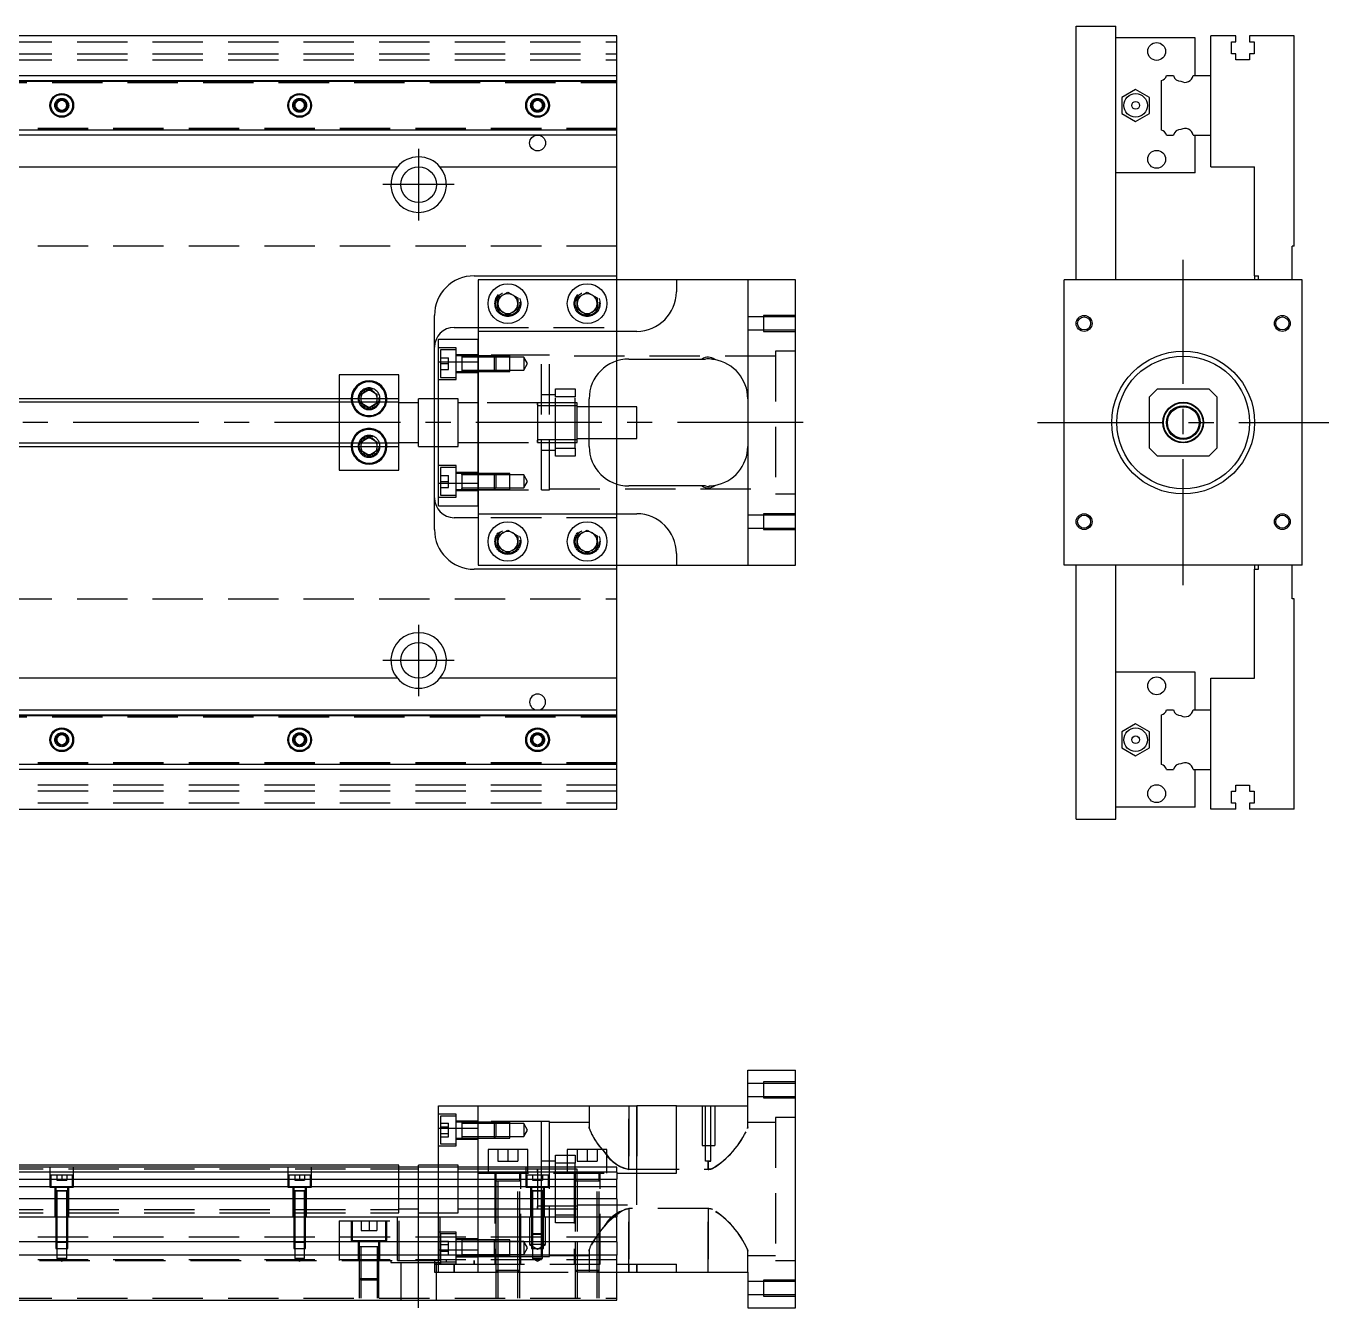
# Model space of a CAD drawing. Extents: x -10 to 640, y -250 to 102.
# Drawn here: x 311 to 639.6, y -223.3 to 100 of the extents above; entities that cross this region are included whole.
import ezdxf

# ---------------------------------------------------------------- set-up
doc = ezdxf.new("R2010")
doc.units = 0
doc.linetypes.add('CENTER', pattern=[50.8, 31.75, -6.35, 6.35, -6.35])
doc.linetypes.add('DASHED', pattern=[19.05, 12.7, -6.35])
doc.layers.get('0').update_dxf_attribs({"linetype": 'CONTINUOUS'})
doc.layers.add('CENTER', color=1, linetype='CENTER')

msp = doc.modelspace()

# ---------------------------------------------------------------- linework, layer by layer
at = {"color": 7, "linetype": 'CONTINUOUS'}
for p, q in [((575.82, 100), (585.82, 100)), ((575.82, 36), (575.82, 100)), ((585.82, 36), (585.82, 100)), ((460, 97.5), (305, 97.5)), ((460, 87.5), (460, 97.5)), ((605.82, 97), (585.82, 97)), ((605.82, 87.5), (605.82, 97)), ((609.82, 87.5), (609.82, 97.5)), ((616.12, 97.5), (609.82, 97.5)), ((614.97, 96), (616.12, 96)), ((614.97, 93), (614.97, 96)), ((616.12, 96), (616.12, 97.5)), ((619.52, 97.5), (619.52, 96)), ((630.82, 97.5), (619.52, 97.5)), ((619.52, 96), (620.67, 96)), ((620.67, 96), (620.67, 93)), ((630.82, 44.5), (630.82, 97.5)), ((616.12, 93), (614.97, 93)), ((616.12, 91.5), (616.12, 93)), ((619.52, 93), (619.52, 91.5)), ((620.67, 93), (619.52, 93)), ((619.52, 91.5), (616.12, 91.5)), ((305, 87.5), (460, 87.5)), ((305, 86.25), (460, 86.25)), ((460, 86.25), (460, 87.5)), ((460, 73.75), (460, 86.25)), ((597.32, 73.75), (597.32, 86.25)), ((598.57, 87.5), (600.34, 87.5)), ((605.3, 87.5), (609.82, 87.5)), ((609.82, 72.5), (609.82, 87.5)), ((609.82, 72.5), (609.82, 87.5)), ((590.82, 84.04), (587.32, 82.02)), ((594.32, 82.02), (590.82, 84.04)), ((318.75, 80.72), (320, 81.44)), ((318.75, 79.28), (318.75, 80.72)), ((320, 78.56), (318.75, 79.28)), ((320, 81.44), (321.25, 80.72)), ((321.25, 79.28), (320, 78.56)), ((321.25, 80.72), (321.25, 79.28)), ((378.75, 80.72), (380, 81.44)), ((378.75, 79.28), (378.75, 80.72)), ((380, 78.56), (378.75, 79.28)), ((380, 81.44), (381.25, 80.72)), ((381.25, 79.28), (380, 78.56)), ((381.25, 80.72), (381.25, 79.28)), ((438.75, 80.72), (440, 81.44)), ((438.75, 79.28), (438.75, 80.72)), ((440, 78.56), (438.75, 79.28)), ((440, 81.44), (441.25, 80.72)), ((441.25, 79.28), (440, 78.56)), ((441.25, 80.72), (441.25, 79.28)), ((587.32, 82.02), (587.32, 77.98)), ((594.32, 77.98), (594.32, 82.02)), ((587.32, 77.98), (590.82, 75.96)), ((590.82, 75.96), (594.32, 77.98)), ((460, 73.75), (305, 73.75)), ((460, 72.5), (305, 72.5)), ((460, 72.5), (460, 73.75)), ((460, 64.5), (460, 72.5)), ((598.57, 72.5), (600.34, 72.5)), ((605.3, 72.5), (609.82, 72.5)), ((605.82, 63), (605.82, 72.5)), ((609.82, 64.5), (609.82, 72.5)), ((305, 64.5), (404.64, 64.5)), ((415.36, 64.5), (460, 64.5)), ((460, 37), (460, 64.5)), ((605.82, 63), (585.82, 63)), ((609.82, 64.5), (620.82, 64.5)), ((620.82, 37), (620.82, 64.5)), ((630.32, 36), (630.32, 44.5)), ((630.82, 44.5), (630.32, 44.5)), ((424, 37), (460, 37)), ((460, 36), (460, 37)), ((620.82, 37), (621.82, 37)), ((620.82, 37), (620.82, 36)), ((621.82, 36), (621.82, 37)), ((425, 36), (425, 23)), ((475, 36), (425, 36)), ((430, 31.44), (432.5, 32.89)), ((432.5, 32.89), (435, 31.44)), ((450, 31.44), (452.5, 32.89)), ((452.5, 32.89), (455, 31.44)), ((475, 36), (475, 33)), ((493, 36), (475, 36)), ((493, 36), (493, -36)), ((505, 36), (493, 36)), ((505, -36), (505, 36)), ((572.82, -36), (572.82, 36)), ((632.82, 36), (572.82, 36)), ((632.82, -36), (632.82, 36)), ((430, 28.56), (430, 31.44)), ((435, 31.44), (435, 28.56)), ((450, 28.56), (450, 31.44)), ((455, 31.44), (455, 28.56)), ((414, 6), (414, 27)), ((432.5, 27.11), (430, 28.56)), ((435, 28.56), (432.5, 27.11)), ((452.5, 27.11), (450, 28.56)), ((455, 28.56), (452.5, 27.11)), ((419, 24), (425, 24)), ((425, 23), (425, 15.33)), ((465, 23), (425, 23)), ((415, 21), (425, 21)), ((415, 15.33), (415, 21)), ((415, 15.33), (425, 15.33)), ((415, -15.33), (415, 15.33)), ((425, -15.33), (425, 15.33)), ((425, 15.33), (425, -15.33)), ((460, 4), (460, 15.54)), ((463, 16), (481.5, 16)), ((481.5, 16), (482.36, 16)), ((405, 12), (390, 12)), ((390, 12), (390, 6)), ((405, 6), (405, 12)), ((395.5, 7.15), (397.5, 8.31)), ((395.5, 6), (395.5, 7.15)), ((397.5, 8.31), (399.5, 7.15)), ((399.5, 7.15), (399.5, 6)), ((596.32, 8.5), (594.32, 6.5)), ((596.32, 8.5), (609.32, 8.5)), ((611.32, 6.5), (609.32, 8.5)), ((405, 6), (305, 6)), ((405, -6), (405, 6)), ((410, 5), (405, 5)), ((410, -6), (410, 6)), ((415, 6), (410, 6)), ((453, -6), (453, 6)), ((465, 4), (453, 4)), ((465, -4), (465, 4)), ((594.32, -6.5), (594.32, 6.5)), ((611.32, 6.5), (611.32, -6.5)), ((305, -6), (405, -6)), ((390, -6), (390, -12)), ((395.5, -7.15), (395.5, -6)), ((399.5, -6), (399.5, -7.15)), ((405, -5), (410, -5)), ((405, -12), (405, -6)), ((410, -6), (415, -6)), ((414, -27), (414, -6)), ((453, -4), (465, -4)), ((460, -15.54), (460, -4)), ((594.32, -6.5), (596.32, -8.5)), ((609.32, -8.5), (611.32, -6.5)), ((397.5, -8.31), (395.5, -7.15)), ((399.5, -7.15), (397.5, -8.31)), ((609.32, -8.5), (596.32, -8.5)), ((390, -12), (405, -12)), ((415, -15.33), (425, -15.33)), ((415, -21), (415, -15.33)), ((425, -15.33), (425, -23)), ((481.5, -16), (463, -16)), ((482.36, -16), (481.5, -16)), ((415, -21), (425, -21)), ((425, -24), (419, -24)), ((425, -23), (465, -23)), ((425, -23), (425, -36)), ((430, -28.56), (432.5, -27.11)), ((430, -31.44), (430, -28.56)), ((432.5, -27.11), (435, -28.56)), ((435, -28.56), (435, -31.44)), ((450, -28.56), (452.5, -27.11)), ((450, -31.44), (450, -28.56)), ((452.5, -27.11), (455, -28.56)), ((455, -28.56), (455, -31.44)), ((432.5, -32.89), (430, -31.44)), ((435, -31.44), (432.5, -32.89)), ((452.5, -32.89), (450, -31.44)), ((455, -31.44), (452.5, -32.89)), ((425, -36), (475, -36)), ((460, -37), (460, -36)), ((475, -33), (475, -36)), ((475, -36), (493, -36)), ((493, -36), (505, -36)), ((632.82, -36), (572.82, -36)), ((575.82, -100), (575.82, -36)), ((585.82, -100), (585.82, -36)), ((620.82, -36), (620.82, -37)), ((621.82, -37), (621.82, -36)), ((630.32, -44.5), (630.32, -36)), ((460, -37), (424, -37)), ((460, -64.5), (460, -37)), ((620.82, -64.5), (620.82, -37)), ((620.82, -37), (621.82, -37)), ((630.82, -44.5), (630.32, -44.5)), ((630.82, -97.5), (630.82, -44.5)), ((404.64, -64.5), (305, -64.5)), ((460, -64.5), (415.36, -64.5)), ((460, -72.5), (460, -64.5)), ((605.82, -63), (585.82, -63)), ((605.82, -72.5), (605.82, -63)), ((609.82, -72.5), (609.82, -64.5)), ((609.82, -64.5), (620.82, -64.5)), ((305, -72.5), (460, -72.5)), ((305, -73.75), (460, -73.75)), ((460, -73.75), (460, -72.5)), ((460, -86.25), (460, -73.75)), ((597.32, -86.25), (597.32, -73.75)), ((598.57, -72.5), (600.34, -72.5)), ((605.3, -72.5), (609.82, -72.5)), ((609.82, -87.5), (609.82, -72.5)), ((609.82, -87.5), (609.82, -72.5)), ((318.75, -79.28), (320, -78.56)), ((320, -78.56), (321.25, -79.28)), ((378.75, -79.28), (380, -78.56)), ((380, -78.56), (381.25, -79.28)), ((438.75, -79.28), (440, -78.56)), ((440, -78.56), (441.25, -79.28)), ((590.82, -75.96), (587.32, -77.98)), ((587.32, -77.98), (587.32, -82.02)), ((594.32, -77.98), (590.82, -75.96)), ((594.32, -82.02), (594.32, -77.98)), ((318.75, -80.72), (318.75, -79.28)), ((320, -81.44), (318.75, -80.72)), ((321.25, -80.72), (320, -81.44)), ((321.25, -79.28), (321.25, -80.72)), ((378.75, -80.72), (378.75, -79.28)), ((380, -81.44), (378.75, -80.72)), ((381.25, -80.72), (380, -81.44)), ((381.25, -79.28), (381.25, -80.72)), ((438.75, -80.72), (438.75, -79.28)), ((440, -81.44), (438.75, -80.72)), ((441.25, -80.72), (440, -81.44)), ((441.25, -79.28), (441.25, -80.72)), ((587.32, -82.02), (590.82, -84.04)), ((590.82, -84.04), (594.32, -82.02)), ((460, -86.25), (305, -86.25)), ((460, -87.5), (305, -87.5)), ((460, -87.5), (460, -86.25)), ((460, -97.5), (460, -87.5)), ((598.57, -87.5), (600.34, -87.5)), ((605.3, -87.5), (609.82, -87.5)), ((605.82, -97), (605.82, -87.5)), ((609.82, -97.5), (609.82, -87.5)), ((616.12, -91.5), (619.52, -91.5)), ((616.12, -93), (616.12, -91.5)), ((619.52, -91.5), (619.52, -93)), ((614.97, -93), (616.12, -93)), ((614.97, -96), (614.97, -93)), ((619.52, -93), (620.67, -93)), ((620.67, -93), (620.67, -96)), ((305, -97.5), (460, -97.5)), ((605.82, -97), (585.82, -97)), ((616.12, -97.5), (609.82, -97.5)), ((616.12, -96), (614.97, -96)), ((616.12, -97.5), (616.12, -96)), ((619.52, -96), (619.52, -97.5)), ((620.67, -96), (619.52, -96)), ((630.82, -97.5), (619.52, -97.5)), ((575.82, -100), (585.82, -100)), ((493, -172.31), (493, -163.31)), ((493, -163.31), (505, -163.31)), ((505, -223.31), (505, -163.31)), ((415, -172.31), (425, -172.31)), ((415, -177.98), (415, -172.31)), ((425, -172.31), (465, -172.31)), ((425, -187.81), (425, -172.31)), ((465, -189.31), (465, -172.31)), ((475, -172.31), (465, -172.31)), ((475, -189.31), (475, -172.31)), ((475, -172.31), (493, -172.31)), ((415, -187.81), (415, -177.98)), ((415, -177.98), (425, -177.98)), ((437.5, -183.31), (427.5, -183.31)), ((427.5, -183.31), (427.5, -187.81)), ((437.5, -187.81), (437.5, -183.31)), ((457.5, -183.31), (447.5, -183.31)), ((447.5, -183.31), (447.5, -187.81)), ((457.5, -187.81), (457.5, -183.31)), ((405, -187.31), (298.5, -187.31)), ((460, -187.81), (298.5, -187.81)), ((460, -189.06), (298.5, -189.06)), ((405, -187.81), (405, -187.31)), ((410, -187.81), (410, -187.31)), ((415, -187.31), (410, -187.31)), ((441, -189.06), (440, -189.06)), ((444.5, -189.06), (441, -189.06)), ((447.5, -189.06), (444.5, -189.06)), ((449.5, -189.06), (447.5, -189.06)), ((450, -189.06), (449.5, -189.06)), ((460, -189.06), (460, -187.81)), ((460, -189.06), (460, -190.84)), ((460, -189.31), (475, -189.31)), ((298.5, -190.84), (460, -190.84)), ((460, -192.73), (298.5, -192.73)), ((460, -192.73), (460, -190.84)), ((460, -195.79), (460, -192.73)), ((460, -195.79), (298.5, -195.79)), ((460, -195.79), (460, -200.31)), ((0, -200.31), (460, -200.31)), ((460, -206.61), (460, -200.31)), ((460, -206.61), (0, -206.61)), ((460, -206.61), (460, -210.01)), ((460, -210.01), (0, -210.01)), ((460, -221.31), (460, -210.01)), ((460, -212.31), (475, -212.31)), ((465, -214.31), (465, -212.31)), ((475, -214.31), (475, -212.31)), ((460, -214.31), (465, -214.31)), ((465, -214.31), (475, -214.31)), ((475, -214.31), (493, -214.31)), ((493, -214.31), (493, -223.31)), ((0, -221.31), (460, -221.31)), ((493, -223.31), (505, -223.31))]:
    msp.add_line(p, q, dxfattribs=at)
at = {"color": 3, "linetype": 'DASHED'}
for p, q in [((0, 96), (460, 96)), ((0, 93), (460, 93)), ((0, 91.5), (460, 91.5)), ((298.5, 86.1), (460, 86.1)), ((298.5, 85.8), (460, 85.8)), ((305, 86.11), (460, 86.11)), ((321.48, 80.26), (321.5, 80)), ((378.5, 80), (378.52, 80.22)), ((441.48, 80.26), (441.5, 80)), ((460, 74.2), (298.5, 74.2)), ((460, 73.9), (298.5, 73.9)), ((460, 73.89), (305, 73.89)), ((460, 44.5), (0, 44.5)), ((460, 24), (460, 36)), ((435.48, 30.36), (435.5, 30)), ((455.48, 30.36), (455.5, 30)), ((497, 26.65), (493, 26.65)), ((497, 27), (497, 23)), ((505, 27), (497, 27)), ((505, 26.65), (497, 26.65)), ((425, 24), (460, 24)), ((460, 23), (460, 24)), ((460, 15.54), (460, 23)), ((493, 23.35), (497, 23.35)), ((497, 23.35), (505, 23.35)), ((497, 23), (505, 23)), ((425, 15.33), (425, 21)), ((419.5, 18.85), (415, 18.85)), ((415.5, 18.35), (415.5, 11.35)), ((419.5, 18.35), (415.5, 18.35)), ((419.5, 10.85), (419.5, 18.85)), ((425, 17.1), (419.5, 17.1)), ((420.9, 16.85), (419.5, 16.85)), ((420.9, 16.85), (420.89, 16.85)), ((420.9, 16.85), (420.9, 16.63)), ((425, 16.85), (420.9, 16.85)), ((420.9, 16.85), (420.9, 16.85)), ((420.9, 16.63), (420.9, 13.07)), ((425, 16.5), (420.9, 16.5)), ((441, 17), (425, 17)), ((429.15, 16.85), (425, 16.85)), ((429.15, 16.85), (425, 16.85)), ((429.5, 16.5), (425, 16.5)), ((429.15, 12.85), (429.15, 16.85)), ((433, 16.85), (429.15, 16.85)), ((429.5, 16.5), (429.15, 16.85)), ((429.5, 16.5), (429.5, 13.2)), ((433, 16.5), (429.5, 16.5)), ((433, 12.85), (433, 16.85)), ((436.5, 16.5), (433, 16.5)), ((436.5, 16.5), (436.5, 13.2)), ((437.45, 14.85), (436.5, 16.5)), ((441, -17), (441, 17)), ((443, 17), (441, 17)), ((443, -17), (443, 17)), ((500, 16.75), (443, 16.75)), ((500, 18), (500, -18)), ((505, 18), (500, 18)), ((415.5, 16.35), (417.5, 16.35)), ((415.5, 14.85), (417.5, 14.85)), ((415.5, 13.35), (417.5, 13.35)), ((417.5, 14.85), (417.5, 16.35)), ((417.5, 13.35), (417.5, 14.85)), ((420.9, 13.2), (425, 13.2)), ((425, 13.2), (429.5, 13.2)), ((429.15, 12.85), (429.5, 13.2)), ((429.5, 13.2), (433, 13.2)), ((433, 13.2), (436.5, 13.2)), ((436.5, 13.2), (437.45, 14.85)), ((460, 15.54), (460, 15.54)), ((415, 10.85), (419.5, 10.85)), ((415.5, 11.35), (419.5, 11.35)), ((419.5, 12.85), (420.9, 12.85)), ((419.5, 12.6), (425, 12.6)), ((420.89, 12.85), (420.9, 12.85)), ((420.9, 13.07), (420.9, 12.85)), ((420.9, 12.85), (425, 12.85)), ((420.9, 12.85), (420.9, 12.85)), ((425, 12.85), (429.15, 12.85)), ((425, 12.85), (429.15, 12.85)), ((429.15, 12.85), (433, 12.85)), ((444.5, 7), (441, 7)), ((444.5, 8.5), (449.5, 8.5)), ((444.5, 6.5), (444.5, 8.5)), ((449.5, 8.5), (449.5, 6.5)), ((390, 6), (390, 5.12)), ((390, 5.12), (390, -5.12)), ((395.5, 5.12), (395.5, 6)), ((395.5, 4.85), (395.5, 5.12)), ((397.5, 3.69), (395.5, 4.85)), ((399.5, 4.85), (397.5, 3.69)), ((399.5, 6), (399.5, 5.12)), ((399.5, 5.12), (399.5, 4.85)), ((399.98, 6.29), (400, 6)), ((414, -6), (414, 6)), ((420, 6), (415, 6)), ((420, -6), (420, 6)), ((425, 5), (420, 5)), ((440, 5), (425, 5)), ((440, 4.44), (440, 5)), ((440, 5), (440, 4.44)), ((449.5, 5), (440, 5)), ((449.5, 5), (440, 5)), ((440, 4.44), (440, -4.44)), ((450, 4.25), (440, 4.25)), ((449.5, 6.5), (444.5, 6.5)), ((444.5, -6.5), (444.5, 6.5)), ((449.5, -6.5), (449.5, 6.5)), ((450, 5), (449.5, 5)), ((450, -5), (450, 5)), ((453, 4), (450, 4)), ((460, -4), (460, 4)), ((390, -5.12), (390, -6)), ((395, -6), (395.02, -5.7)), ((395.5, -4.85), (397.5, -3.69)), ((395.5, -5.12), (395.5, -4.85)), ((395.5, -6), (395.5, -5.12)), ((397.5, -3.69), (399.5, -4.85)), ((399.5, -4.85), (399.5, -5.12)), ((399.5, -5.12), (399.5, -6)), ((415, -6), (420, -6)), ((420, -5), (425, -5)), ((425, -5), (440, -5)), ((440, -4.25), (450, -4.25)), ((440, -5), (440, -4.44)), ((440, -4.44), (440, -5)), ((440, -5), (440, -5)), ((440, -5), (449.5, -5)), ((440, -5), (449.5, -5)), ((444.5, -6.5), (449.5, -6.5)), ((444.5, -8.5), (444.5, -6.5)), ((449.5, -5), (450, -5)), ((449.5, -6.5), (449.5, -8.5)), ((450, -4), (453, -4)), ((441, -7), (444.5, -7)), ((449.5, -8.5), (444.5, -8.5)), ((419.5, -10.85), (415, -10.85)), ((415.5, -11.35), (415.5, -18.35)), ((419.5, -11.35), (415.5, -11.35)), ((419.5, -18.85), (419.5, -10.85)), ((425, -12.6), (419.5, -12.6)), ((420.9, -12.85), (419.5, -12.85)), ((420.9, -12.85), (420.89, -12.85)), ((420.9, -12.85), (420.9, -13.07)), ((420.9, -13.07), (420.9, -12.85)), ((425, -12.85), (420.9, -12.85)), ((420.9, -12.85), (420.9, -12.85)), ((420.9, -13.07), (420.9, -16.63)), ((429.15, -12.85), (425, -12.85)), ((429.15, -12.85), (425, -12.85)), ((429.15, -16.85), (429.15, -12.85)), ((433, -12.85), (429.15, -12.85)), ((429.5, -13.2), (429.15, -12.85)), ((433, -16.85), (433, -12.85)), ((415.5, -13.35), (417.5, -13.35)), ((415.5, -14.85), (417.5, -14.85)), ((415.5, -16.35), (417.5, -16.35)), ((417.5, -14.85), (417.5, -13.35)), ((417.5, -16.35), (417.5, -14.85)), ((425, -13.2), (420.9, -13.2)), ((429.5, -13.2), (425, -13.2)), ((425, -21), (425, -15.33)), ((429.5, -13.2), (429.5, -16.5)), ((433, -13.2), (429.5, -13.2)), ((436.5, -13.2), (433, -13.2)), ((436.5, -13.2), (436.5, -16.5)), ((437.45, -14.85), (436.5, -13.2)), ((436.5, -16.5), (437.45, -14.85)), ((460, -23), (460, -15.54)), ((460, -15.54), (460, -15.54)), ((483.17, -16), (483.76, -15.97)), ((415, -18.85), (419.5, -18.85)), ((415.5, -18.35), (419.5, -18.35)), ((419.5, -16.85), (420.9, -16.85)), ((419.5, -17.1), (425, -17.1)), ((420.89, -16.85), (420.9, -16.85)), ((420.9, -16.5), (425, -16.5)), ((420.9, -16.63), (420.9, -16.85)), ((420.9, -16.85), (420.9, -16.63)), ((420.9, -16.85), (425, -16.85)), ((420.9, -16.85), (420.9, -16.85)), ((425, -16.5), (429.5, -16.5)), ((425, -16.85), (429.15, -16.85)), ((425, -16.85), (429.15, -16.85)), ((425, -17), (441, -17)), ((429.15, -16.85), (429.5, -16.5)), ((429.15, -16.85), (433, -16.85)), ((429.5, -16.5), (433, -16.5)), ((433, -16.5), (436.5, -16.5)), ((441, -17), (443, -17)), ((443, -16.75), (500, -16.75)), ((500, -18), (505, -18)), ((460, -24), (425, -24)), ((460, -24), (460, -23)), ((460, -36), (460, -24)), ((497, -23.35), (493, -23.35)), ((497, -23), (497, -27)), ((505, -23), (497, -23)), ((505, -23.35), (497, -23.35)), ((493, -26.65), (497, -26.65)), ((497, -26.65), (505, -26.65)), ((497, -27), (505, -27)), ((435.48, -29.64), (435.5, -30)), ((449.5, -30), (449.52, -29.65)), ((0, -44.5), (460, -44.5)), ((298.5, -73.9), (460, -73.9)), ((298.5, -74.2), (460, -74.2)), ((305, -73.89), (460, -73.89)), ((321.48, -79.74), (321.5, -80)), ((378.5, -80), (378.52, -79.78)), ((441.48, -79.74), (441.5, -80)), ((460, -85.8), (298.5, -85.8)), ((460, -86.1), (298.5, -86.1)), ((460, -86.11), (305, -86.11)), ((460, -91.5), (0, -91.5)), ((460, -93), (0, -93)), ((460, -96), (0, -96)), ((497, -166.66), (493, -166.66)), ((497, -166.31), (497, -170.31)), ((505, -166.31), (497, -166.31)), ((505, -166.66), (497, -166.66)), ((493, -169.96), (497, -169.96)), ((497, -169.96), (505, -169.96)), ((497, -170.31), (505, -170.31)), ((453, -172.31), (453, -177.67)), ((463, -188.35), (463, -172.31)), ((463, -172.31), (463, -188.35)), ((465, -172.31), (465, -189.31)), ((481.5, -172.31), (481.5, -182.31)), ((482.36, -182.31), (482.36, -172.31)), ((483.72, -182.31), (483.72, -172.31)), ((484.67, -172.31), (484.67, -182.31)), ((493, -177.67), (493, -172.31)), ((419.5, -174.46), (415, -174.46)), ((415.5, -174.96), (415.5, -178.46)), ((419.5, -174.96), (415.5, -174.96)), ((415.5, -176.73), (417.5, -176.73)), ((417.5, -177.59), (417.5, -176.73)), ((419.5, -182.46), (419.5, -174.46)), ((425, -176.21), (419.5, -176.21)), ((420.9, -176.46), (419.5, -176.46)), ((420.9, -176.46), (420.9, -180.46)), ((425, -176.46), (420.9, -176.46)), ((425, -176.81), (420.9, -176.81)), ((441, -176.31), (425, -176.31)), ((429.15, -176.46), (425, -176.46)), ((429.15, -176.46), (425, -176.46)), ((429.5, -176.81), (425, -176.81)), ((429.15, -178.46), (429.15, -176.46)), ((433, -176.46), (429.15, -176.46)), ((429.5, -176.81), (429.15, -176.46)), ((429.5, -176.81), (429.5, -178.46)), ((433, -176.81), (429.5, -176.81)), ((433, -180.46), (433, -176.46)), ((436.5, -176.81), (433, -176.81)), ((436.5, -176.81), (436.5, -178.46)), ((437.45, -178.46), (436.5, -176.81)), ((441, -187.81), (441, -176.31)), ((443, -176.31), (441, -176.31)), ((443, -187.81), (443, -176.31)), ((453, -176.56), (443, -176.56)), ((500, -176.56), (493, -176.56)), ((500, -175.31), (500, -211.31)), ((505, -175.31), (500, -175.31)), ((415.5, -177.59), (417.5, -177.59)), ((415.5, -178.46), (415.5, -181.96)), ((415.5, -179.33), (417.5, -179.33)), ((415.5, -180.19), (417.5, -180.19)), ((417.5, -179.33), (417.5, -177.59)), ((417.5, -180.19), (417.5, -179.33)), ((419.5, -180.46), (420.9, -180.46)), ((419.5, -180.71), (425, -180.71)), ((420.89, -180.46), (420.9, -180.46)), ((420.9, -180.11), (425, -180.11)), ((420.9, -180.46), (425, -180.46)), ((420.9, -180.46), (420.9, -180.46)), ((425, -180.11), (429.5, -180.11)), ((425, -180.46), (429.15, -180.46)), ((425, -180.46), (429.15, -180.46)), ((429.15, -180.46), (429.15, -178.46)), ((429.15, -180.46), (429.5, -180.11)), ((429.15, -180.46), (433, -180.46)), ((429.5, -178.46), (429.5, -180.11)), ((429.5, -180.11), (433, -180.11)), ((433, -180.11), (436.5, -180.11)), ((436.5, -178.46), (436.5, -180.11)), ((436.5, -180.11), (437.45, -178.46)), ((453, -177.67), (453.04, -178.02)), ((453.03, -177.97), (453, -177.67)), ((493, -177.67), (492.96, -178.02)), ((492.96, -178.04), (493, -177.67)), ((415, -182.46), (419.5, -182.46)), ((415.5, -181.96), (419.5, -181.96)), ((430, -183.31), (430, -186.31)), ((432.5, -183.31), (432.5, -186.31)), ((435, -183.31), (435, -186.31)), ((450, -183.31), (450, -186.31)), ((452.5, -183.31), (452.5, -186.31)), ((455, -183.31), (455, -186.31)), ((456.31, -183.31), (457.5, -184.67)), ((481.5, -182.31), (484.67, -182.31)), ((482.36, -186.31), (482.36, -182.31)), ((483.72, -186.31), (483.72, -182.31)), ((430, -186.31), (432.5, -186.31)), ((432.5, -186.31), (435, -186.31)), ((444.5, -186.31), (441, -186.31)), ((444.5, -184.81), (447.5, -184.81)), ((444.5, -186.81), (444.5, -184.81)), ((447.5, -186.81), (444.5, -186.81)), ((444.5, -187.81), (444.5, -186.81)), ((447.5, -184.81), (449.5, -184.81)), ((449.5, -186.81), (447.5, -186.81)), ((449.5, -184.81), (449.5, -186.81)), ((449.5, -187.81), (449.5, -186.81)), ((450, -186.31), (452.5, -186.31)), ((452.5, -186.31), (455, -186.31)), ((483.72, -186.31), (482.36, -186.31)), ((483, -186.37), (482.36, -186.31)), ((483, -186.37), (483.72, -186.31)), ((483, -186.37), (483, -188.35)), ((483, -188.35), (483, -186.37)), ((55, -188.19), (405, -188.19)), ((317, -187.81), (317, -192.81)), ((322.75, -189.81), (317.25, -189.81)), ((317.25, -189.81), (317.25, -192.81)), ((318.75, -189.81), (318.75, -191.11)), ((320, -189.81), (320, -191.11)), ((321.25, -189.81), (321.25, -191.11)), ((322.75, -192.81), (322.75, -189.81)), ((323, -192.81), (323, -187.81)), ((377, -187.81), (377, -192.81)), ((382.75, -189.81), (377.25, -189.81)), ((377.25, -189.81), (377.25, -192.81)), ((378.75, -189.81), (378.75, -191.11)), ((380, -189.81), (380, -191.11)), ((381.25, -189.81), (381.25, -191.11)), ((382.75, -192.81), (382.75, -189.81)), ((383, -192.81), (383, -187.81)), ((405, -193.31), (405, -187.81)), ((410, -188.31), (405, -188.31)), ((410, -193.31), (410, -187.81)), ((420, -187.31), (415, -187.31)), ((415, -200.31), (415, -187.81)), ((420, -187.81), (420, -187.31)), ((420, -193.31), (420, -187.81)), ((425, -188.31), (420, -188.31)), ((425, -189.31), (425, -187.81)), ((427.5, -188.31), (425, -188.31)), ((425, -200.31), (425, -189.31)), ((425, -189.31), (460, -189.31)), ((427.5, -187.81), (427.5, -189.31)), ((437.5, -188.31), (427.5, -188.31)), ((429.25, -189.31), (429.25, -212.31)), ((429.5, -189.31), (429.5, -191.31)), ((435.5, -191.31), (435.5, -189.31)), ((435.75, -212.31), (435.75, -189.31)), ((437, -187.81), (437, -192.81)), ((442.75, -189.81), (437.25, -189.81)), ((437.25, -189.81), (437.25, -192.81)), ((437.5, -189.31), (437.5, -187.81)), ((440, -188.31), (437.5, -188.31)), ((438.75, -189.81), (438.75, -191.11)), ((440, -188.31), (440, -189.06)), ((440, -188.31), (440, -188.87)), ((440, -188.87), (440, -188.31)), ((440, -188.31), (440, -188.31)), ((441, -188.31), (440, -188.31)), ((440, -188.31), (440, -188.31)), ((440, -188.87), (440, -189.31)), ((440, -189.06), (440, -189.31)), ((440, -189.31), (440, -189.71)), ((440, -189.81), (440, -191.11)), ((441, -189.31), (441, -187.81)), ((444.5, -188.31), (441, -188.31)), ((441, -189.81), (441, -189.31)), ((441, -192.81), (441, -189.81)), ((441.25, -189.81), (441.25, -191.11)), ((442.75, -192.81), (442.75, -189.81)), ((443, -192.81), (443, -187.81)), ((444.5, -189.31), (444.5, -187.81)), ((447.5, -188.31), (444.5, -188.31)), ((444.5, -199.81), (444.5, -189.31)), ((447.5, -187.81), (447.5, -189.31)), ((449.5, -188.31), (447.5, -188.31)), ((449.25, -189.31), (449.25, -212.31)), ((449.5, -189.31), (449.5, -187.81)), ((450, -188.31), (449.5, -188.31)), ((449.5, -189.31), (449.5, -191.31)), ((450, -189.31), (450, -188.31)), ((450, -191.31), (450, -189.31)), ((455.5, -191.31), (455.5, -189.31)), ((455.75, -212.31), (455.75, -189.31)), ((457.5, -189.31), (457.5, -187.81)), ((463, -188.35), (483, -188.35)), ((465, -193.31), (465, -189.31)), ((483.28, -188.34), (483, -188.35)), ((483.56, -188.3), (483.28, -188.34)), ((483.83, -188.24), (483.56, -188.3)), ((317, -192.81), (323, -192.81)), ((318.25, -192.81), (318.25, -200.31)), ((318.5, -192.81), (318.5, -193.81)), ((320, -193.81), (318.5, -193.81)), ((321.5, -193.81), (318.5, -193.81)), ((320, -193.81), (318.5, -193.81)), ((318.62, -193.81), (318.5, -193.81)), ((318.5, -193.81), (318.62, -193.81)), ((318.62, -193.81), (318.5, -193.81)), ((318.5, -193.81), (318.5, -193.82)), ((318.5, -193.81), (318.5, -193.81)), ((318.5, -193.81), (318.5, -200.31)), ((320, -193.81), (318.62, -193.81)), ((318.62, -193.81), (321.38, -193.81)), ((320, -193.81), (318.62, -193.81)), ((318.75, -191.11), (320, -191.11)), ((318.75, -193.81), (318.75, -200.31)), ((320, -191.11), (321.25, -191.11)), ((321.5, -193.81), (320, -193.81)), ((321.5, -193.81), (320, -193.81)), ((321.38, -193.81), (320, -193.81)), ((321.38, -193.81), (320, -193.81)), ((321.25, -200.31), (321.25, -193.81)), ((321.5, -193.81), (321.38, -193.81)), ((321.38, -193.81), (321.5, -193.81)), ((321.5, -193.81), (321.38, -193.81)), ((321.5, -193.81), (321.5, -192.81)), ((321.5, -193.82), (321.5, -193.81)), ((321.5, -200.31), (321.5, -193.81)), ((321.5, -193.81), (321.5, -193.81)), ((321.75, -200.31), (321.75, -192.81)), ((377, -192.81), (383, -192.81)), ((378.25, -192.81), (378.25, -200.31)), ((378.5, -192.81), (378.5, -193.81)), ((380, -193.81), (378.5, -193.81)), ((381.5, -193.81), (378.5, -193.81)), ((380, -193.81), (378.5, -193.81)), ((378.62, -193.81), (378.5, -193.81)), ((378.5, -193.81), (378.62, -193.81)), ((378.62, -193.81), (378.5, -193.81)), ((378.5, -193.81), (378.5, -193.82)), ((378.5, -193.81), (378.5, -193.81)), ((378.5, -193.81), (378.5, -200.31)), ((380, -193.81), (378.62, -193.81)), ((378.62, -193.81), (381.38, -193.81)), ((380, -193.81), (378.62, -193.81)), ((378.75, -191.11), (380, -191.11)), ((378.75, -193.81), (378.75, -200.31)), ((380, -191.11), (381.25, -191.11)), ((381.5, -193.81), (380, -193.81)), ((381.5, -193.81), (380, -193.81)), ((381.38, -193.81), (380, -193.81)), ((381.38, -193.81), (380, -193.81)), ((381.25, -200.31), (381.25, -193.81)), ((381.5, -193.81), (381.38, -193.81)), ((381.38, -193.81), (381.5, -193.81)), ((381.5, -193.81), (381.38, -193.81)), ((381.5, -193.81), (381.5, -192.81)), ((381.5, -193.82), (381.5, -193.81)), ((381.5, -200.31), (381.5, -193.81)), ((381.5, -193.81), (381.5, -193.81)), ((381.75, -200.31), (381.75, -192.81)), ((405, -199.31), (405, -193.31)), ((410, -199.31), (410, -193.31)), ((420, -199.31), (420, -193.31)), ((429.85, -191.31), (429.5, -191.31)), ((429.5, -191.31), (429.5, -191.32)), ((429.5, -191.31), (429.5, -191.31)), ((429.5, -191.31), (429.5, -200.31)), ((435.15, -191.31), (429.85, -191.31)), ((430, -191.31), (430, -200.31)), ((435, -206.61), (435, -191.31)), ((435.5, -191.31), (435.15, -191.31)), ((435.5, -191.32), (435.5, -191.31)), ((435.5, -206.61), (435.5, -191.31)), ((435.5, -191.31), (435.5, -191.31)), ((437, -192.81), (443, -192.81)), ((438.25, -192.81), (438.25, -200.31)), ((438.5, -192.81), (438.5, -193.81)), ((438.5, -193.81), (438.62, -193.81)), ((438.62, -193.81), (438.5, -193.81)), ((438.5, -193.81), (438.5, -193.82)), ((438.5, -193.81), (438.5, -193.81)), ((438.5, -193.81), (438.5, -200.31)), ((438.62, -193.81), (441.38, -193.81)), ((440, -193.81), (438.62, -193.81)), ((438.75, -191.11), (440, -191.11)), ((438.75, -193.81), (438.75, -200.31)), ((440, -191.11), (441.25, -191.11)), ((440, -191.21), (440, -192.81)), ((440, -192.81), (440, -193.51)), ((440, -193.51), (440, -197.75)), ((441.38, -193.81), (440, -193.81)), ((441, -193.31), (441, -192.81)), ((441, -204.81), (441, -193.31)), ((441.25, -200.31), (441.25, -193.81)), ((441.38, -193.81), (441.5, -193.81)), ((441.5, -193.81), (441.38, -193.81)), ((441.5, -193.81), (441.5, -192.81)), ((441.5, -193.82), (441.5, -193.81)), ((441.5, -200.31), (441.5, -193.81)), ((441.5, -193.81), (441.5, -193.81)), ((441.75, -200.31), (441.75, -192.81)), ((443, -193.31), (443, -192.81)), ((443, -210.31), (443, -193.31)), ((449.85, -191.31), (449.5, -191.31)), ((449.5, -191.31), (449.5, -191.32)), ((449.5, -191.31), (449.5, -191.31)), ((449.5, -191.31), (449.5, -206.61)), ((455.15, -191.31), (449.85, -191.31)), ((450, -191.31), (450, -206.61)), ((455, -206.61), (455, -191.31)), ((455.5, -191.31), (455.15, -191.31)), ((455.5, -191.32), (455.5, -191.31)), ((455.5, -206.61), (455.5, -191.31)), ((455.5, -191.31), (455.5, -191.31)), ((465, -197.31), (465, -193.31)), ((55, -198.44), (405, -198.44)), ((55, -199.31), (405, -199.31)), ((318.5, -200.31), (318.5, -206.56)), ((318.5, -200.31), (318.5, -206.56)), ((318.75, -200.31), (318.75, -206.61)), ((321.25, -206.61), (321.25, -200.31)), ((321.5, -206.56), (321.5, -200.31)), ((321.5, -206.56), (321.5, -200.31)), ((378.5, -200.31), (378.5, -206.56)), ((378.5, -200.31), (378.5, -206.56)), ((378.75, -200.31), (378.75, -206.61)), ((381.25, -206.61), (381.25, -200.31)), ((381.5, -206.56), (381.5, -200.31)), ((381.5, -206.56), (381.5, -200.31)), ((404.64, -211.31), (404.64, -200.31)), ((405, -198.31), (410, -198.31)), ((410, -199.31), (415, -199.31)), ((415, -199.31), (420, -199.31)), ((415, -206.61), (415, -200.31)), ((415.36, -200.31), (415.36, -211.31)), ((420, -198.31), (425, -198.31)), ((425, -198.31), (429.5, -198.31)), ((425, -206.61), (425, -200.31)), ((429.5, -198.31), (430, -198.31)), ((429.5, -200.31), (429.5, -206.61)), ((430, -198.31), (440, -198.31)), ((430, -200.31), (430, -206.61)), ((438, -200.31), (438, -207.31)), ((438.5, -200.31), (438.5, -204.56)), ((438.5, -200.31), (438.5, -204.56)), ((438.75, -200.31), (438.75, -204.81)), ((440, -197.56), (450, -197.56)), ((440, -198.31), (440, -197.75)), ((440, -197.75), (440, -198.31)), ((440, -198.31), (449.5, -198.31)), ((440, -198.31), (449.5, -198.31)), ((441.25, -204.81), (441.25, -200.31)), ((441.5, -204.56), (441.5, -200.31)), ((441.5, -204.56), (441.5, -200.31)), ((442, -207.31), (442, -200.31)), ((444.5, -199.81), (449.5, -199.81)), ((444.5, -201.81), (444.5, -199.81)), ((449.5, -198.31), (450, -198.31)), ((450, -197.31), (465, -197.31)), ((462.17, -198.38), (462.44, -198.32)), ((462.44, -198.32), (462.72, -198.28)), ((462.72, -198.28), (463, -198.27)), ((483, -198.27), (463, -198.27)), ((463, -214.31), (463, -198.27)), ((463, -198.27), (463, -212.31)), ((483, -198.27), (483, -214.31)), ((483, -214.31), (483, -198.27)), ((483.28, -198.28), (483, -198.27)), ((483.56, -198.32), (483.28, -198.28)), ((483.83, -198.38), (483.56, -198.32)), ((390, -201.31), (390, -206.61)), ((390, -201.31), (405, -201.31)), ((393, -201.31), (393, -206.31)), ((393.25, -201.31), (393.25, -206.31)), ((395.5, -201.31), (395.5, -203.81)), ((397.5, -201.31), (397.5, -203.81)), ((399.5, -201.31), (399.5, -203.81)), ((401.75, -206.31), (401.75, -201.31)), ((402, -206.31), (402, -201.31)), ((405, -201.31), (405, -206.61)), ((449.5, -201.81), (444.5, -201.81)), ((460, -205.46), (0, -205.46)), ((318.5, -206.56), (321.5, -206.56)), ((318.5, -206.56), (318.5, -206.61)), ((318.5, -206.56), (318.55, -206.61)), ((318.5, -206.61), (318.5, -208.31)), ((318.55, -206.61), (318.75, -206.81)), ((318.75, -206.61), (318.75, -206.81)), ((321.25, -206.81), (318.75, -206.81)), ((318.75, -206.81), (318.75, -208.31)), ((321.25, -206.81), (321.25, -206.61)), ((321.25, -206.81), (321.45, -206.61)), ((321.25, -208.31), (321.25, -206.81)), ((321.45, -206.61), (321.5, -206.56)), ((321.5, -206.61), (321.5, -206.56)), ((321.5, -208.31), (321.5, -206.61)), ((378.5, -206.56), (381.5, -206.56)), ((378.5, -206.56), (378.5, -206.61)), ((378.5, -206.56), (378.55, -206.61)), ((378.5, -206.61), (378.5, -208.31)), ((378.55, -206.61), (378.75, -206.81)), ((378.75, -206.61), (378.75, -206.81)), ((381.25, -206.81), (378.75, -206.81)), ((378.75, -206.81), (378.75, -208.31)), ((381.25, -206.81), (381.25, -206.61)), ((381.25, -206.81), (381.45, -206.61)), ((381.25, -208.31), (381.25, -206.81)), ((381.45, -206.61), (381.5, -206.56)), ((381.5, -206.61), (381.5, -206.56)), ((381.5, -208.31), (381.5, -206.61)), ((390, -206.61), (390, -210.01)), ((393, -206.31), (402, -206.31)), ((394.75, -206.31), (394.75, -211.31)), ((395, -206.31), (395, -206.61)), ((395, -206.61), (395, -207.91)), ((395.5, -203.81), (397.5, -203.81)), ((397.5, -203.81), (399.5, -203.81)), ((400, -206.61), (400, -206.31)), ((400, -207.91), (400, -206.61)), ((400.25, -211.31), (400.25, -206.31)), ((405, -206.61), (405, -210.01)), ((419.5, -204.16), (415, -204.16)), ((415, -208.64), (415, -206.61)), ((415.5, -204.66), (415.5, -206.61)), ((419.5, -204.66), (415.5, -204.66)), ((415.5, -206.43), (417.5, -206.43)), ((415.5, -206.61), (415.5, -208.16)), ((417.5, -207.29), (417.5, -206.43)), ((419.5, -212.16), (419.5, -204.16)), ((425, -205.91), (419.5, -205.91)), ((420.9, -206.16), (419.5, -206.16)), ((420.9, -206.16), (420.89, -206.16)), ((420.9, -206.16), (420.9, -206.51)), ((420.9, -206.16), (420.9, -206.38)), ((420.9, -206.16), (420.9, -206.16)), ((425, -206.16), (420.9, -206.16)), ((420.9, -206.38), (420.9, -206.61)), ((420.9, -206.51), (420.9, -206.61)), ((425, -206.51), (420.9, -206.51)), ((420.9, -206.61), (420.9, -208.16)), ((429.15, -206.16), (425, -206.16)), ((429.15, -206.16), (425, -206.16)), ((429.5, -206.51), (425, -206.51)), ((425, -210.01), (425, -206.61)), ((429.15, -206.61), (429.15, -206.16)), ((429.5, -206.16), (429.15, -206.16)), ((429.5, -206.51), (429.15, -206.16)), ((429.15, -208.16), (429.15, -206.61)), ((430, -206.16), (429.5, -206.16)), ((433, -206.51), (429.5, -206.51)), ((429.5, -206.61), (429.5, -210.01)), ((433, -206.16), (430, -206.16)), ((430, -206.61), (430, -210.01)), ((433, -206.61), (433, -206.16)), ((436.5, -206.51), (433, -206.51)), ((433, -210.01), (433, -206.61)), ((435, -210.01), (435, -206.61)), ((435.5, -210.01), (435.5, -206.61)), ((436.5, -206.51), (436.5, -208.16)), ((437.45, -208.16), (436.5, -206.51)), ((438.5, -204.56), (441.5, -204.56)), ((438.5, -204.56), (438.5, -206.61)), ((438.5, -204.56), (438.75, -204.81)), ((438.5, -206.61), (438.5, -208.31)), ((441.25, -204.81), (438.75, -204.81)), ((438.75, -204.81), (438.75, -208.31)), ((441, -206.61), (441, -204.81)), ((441, -208.31), (441, -206.61)), ((441.25, -204.81), (441.5, -204.56)), ((441.25, -208.31), (441.25, -204.81)), ((441.5, -206.61), (441.5, -204.56)), ((441.5, -208.31), (441.5, -206.61)), ((449.5, -206.61), (449.5, -210.01)), ((450, -206.61), (450, -210.01)), ((455, -205), (453.92, -206.61)), ((455.5, -204.33), (455, -205)), ((455, -210.01), (455, -206.61)), ((455.5, -210.01), (455.5, -206.61)), ((318.5, -208.31), (321.5, -208.31)), ((318.75, -208.31), (318.75, -210.81)), ((321.25, -210.81), (321.25, -208.31)), ((378.5, -208.31), (381.5, -208.31)), ((378.75, -208.31), (378.75, -210.81)), ((381.25, -210.81), (381.25, -208.31)), ((390, -210.01), (390, -211.31)), ((400, -207.91), (395, -207.91)), ((400, -207.91), (395, -207.91)), ((395.26, -207.91), (395, -207.91)), ((395, -207.91), (395, -207.92)), ((395, -207.91), (395, -207.91)), ((395, -207.91), (395, -210.01)), ((395, -210.01), (395, -211.31)), ((399.74, -207.91), (395.26, -207.91)), ((395.4, -207.91), (395.4, -210.01)), ((395.4, -210.01), (395.4, -211.31)), ((399.6, -210.01), (399.6, -207.91)), ((399.6, -211.31), (399.6, -210.01)), ((400, -207.91), (399.74, -207.91)), ((400, -207.92), (400, -207.91)), ((400, -210.01), (400, -207.91)), ((400, -207.91), (400, -207.91)), ((400, -211.31), (400, -210.01)), ((405, -210.01), (405, -211.31)), ((415, -208.64), (425, -208.64)), ((415, -210.01), (415, -208.64)), ((415, -211.31), (415, -210.01)), ((415.5, -207.29), (417.5, -207.29)), ((415.5, -208.16), (415.5, -210.01)), ((415.5, -209.03), (417.5, -209.03)), ((415.5, -209.89), (417.5, -209.89)), ((415.5, -210.01), (415.5, -211.31)), ((417.5, -209.03), (417.5, -207.29)), ((417.5, -209.89), (417.5, -209.03)), ((419.5, -210.16), (420.9, -210.16)), ((420.89, -210.16), (425, -210.16)), ((420.9, -208.03), (420.9, -208.29)), ((420.9, -208.16), (420.9, -209.94)), ((420.9, -209.81), (425, -209.81)), ((420.9, -210.16), (420.9, -209.94)), ((420.9, -209.94), (420.9, -210.01)), ((420.9, -210.16), (420.9, -209.94)), ((420.9, -209.94), (420.9, -210.01)), ((420.9, -210.01), (420.9, -210.16)), ((420.9, -210.01), (420.9, -210.16)), ((425, -209.81), (429.5, -209.81)), ((425, -212.31), (425, -210.01)), ((425, -210.16), (429.15, -210.16)), ((425, -210.16), (429.15, -210.16)), ((429.15, -210.01), (429.15, -208.16)), ((429.15, -210.16), (429.15, -210.01)), ((429.15, -210.16), (429.3, -210.01)), ((429.15, -210.16), (429.5, -210.16)), ((429.3, -210.01), (429.5, -209.81)), ((429.5, -209.81), (433, -209.81)), ((429.5, -210.01), (429.5, -212.31)), ((429.5, -210.16), (430, -210.16)), ((430, -210.01), (430, -212.31)), ((430, -210.16), (433, -210.16)), ((433, -209.81), (436.5, -209.81)), ((433, -210.16), (433, -210.01)), ((435, -212.31), (435, -210.01)), ((435.5, -212.31), (435.5, -210.01)), ((436.5, -208.16), (436.5, -209.81)), ((436.5, -209.81), (437.45, -208.16)), ((442, -207.31), (438, -207.31)), ((438, -207.31), (440, -208.46)), ((438.5, -208.31), (441.5, -208.31)), ((438.75, -208.31), (438.75, -210.81)), ((440, -208.46), (442, -207.31)), ((441, -210.01), (441, -208.31)), ((441, -210.31), (441, -210.01)), ((441.25, -210.81), (441.25, -208.31)), ((443, -210.06), (453, -210.06)), ((449.5, -210.01), (449.5, -212.31)), ((450, -210.01), (450, -212.31)), ((453, -208.95), (453.04, -208.6)), ((453.03, -208.65), (453, -208.95)), ((453, -208.95), (453, -214.31)), ((455, -212.31), (455, -210.01)), ((455.5, -212.31), (455.5, -210.01)), ((492.96, -208.58), (493, -208.95)), ((493, -208.95), (492.96, -208.6)), ((493, -214.31), (493, -208.95)), ((493, -210.06), (500, -210.06)), ((460, -211.16), (0, -211.16)), ((295.36, -211.31), (404.64, -211.31)), ((321.25, -210.81), (318.75, -210.81)), ((318.75, -210.81), (320, -211.53)), ((320, -211.53), (321.25, -210.81)), ((381.25, -210.81), (378.75, -210.81)), ((378.75, -210.81), (380, -211.53)), ((380, -211.53), (381.25, -210.81)), ((395, -211.31), (395, -215.91)), ((395, -211.31), (395, -215.91)), ((395.4, -211.31), (395.4, -216.31)), ((399.6, -216.31), (399.6, -211.31)), ((400, -215.91), (400, -211.31)), ((400, -215.91), (400, -211.31)), ((403, -211.31), (403, -211.81)), ((403, -211.81), (417, -211.81)), ((404.64, -211.31), (415.36, -211.31)), ((405.5, -211.81), (405.5, -221.31)), ((414, -211.31), (414, -212.31)), ((414, -212.31), (424, -212.31)), ((414, -212.31), (414, -214.31)), ((414.5, -221.31), (414.5, -211.81)), ((415, -214.31), (415, -211.31)), ((415, -212.16), (419.5, -212.16)), ((415.5, -211.31), (415.5, -211.66)), ((415.5, -211.66), (419.5, -211.66)), ((417, -211.81), (417, -211.31)), ((419, -214.31), (419, -212.31)), ((419, -212.31), (419, -214.31)), ((419.5, -210.41), (425, -210.41)), ((424, -212.31), (424, -211.31)), ((424, -211.31), (424, -212.31)), ((424, -212.31), (460, -212.31)), ((425, -210.31), (429.5, -210.31)), ((425, -214.31), (425, -212.31)), ((429.5, -210.31), (430, -210.31)), ((429.5, -212.31), (429.5, -213.81)), ((429.5, -212.31), (429.5, -213.81)), ((430, -210.31), (435, -210.31)), ((430, -212.31), (430, -214.31)), ((435, -210.31), (435.5, -210.31)), ((435, -214.31), (435, -212.31)), ((435.5, -210.31), (441, -210.31)), ((435.5, -213.81), (435.5, -212.31)), ((435.5, -213.81), (435.5, -212.31)), ((441.25, -210.81), (438.75, -210.81)), ((438.75, -210.81), (440, -211.53)), ((440, -211.53), (441.25, -210.81)), ((441, -210.31), (443, -210.31)), ((449.5, -212.31), (449.5, -213.81)), ((449.5, -212.31), (449.5, -213.81)), ((450, -212.31), (450, -214.31)), ((455, -214.31), (455, -212.31)), ((455.5, -213.81), (455.5, -212.31)), ((455.5, -213.81), (455.5, -212.31)), ((463, -212.31), (463, -214.31)), ((465, -212.31), (465, -214.31)), ((500, -211.31), (505, -211.31)), ((395, -215.91), (400, -215.91)), ((395, -215.91), (395, -220.81)), ((395, -215.91), (395.4, -216.31)), ((399.6, -216.31), (395.4, -216.31)), ((395.4, -216.31), (395.4, -220.81)), ((399.6, -216.31), (400, -215.91)), ((399.6, -220.81), (399.6, -216.31)), ((400, -220.81), (400, -215.91)), ((414, -214.31), (419, -214.31)), ((419, -214.31), (430, -214.31)), ((429.5, -213.81), (435.5, -213.81)), ((429.5, -213.81), (429.5, -220.81)), ((429.5, -213.81), (430, -214.31)), ((435, -214.31), (430, -214.31)), ((430, -214.31), (430, -220.81)), ((435, -214.31), (435.5, -213.81)), ((435, -214.31), (450, -214.31)), ((435, -220.81), (435, -214.31)), ((435.5, -220.81), (435.5, -213.81)), ((449.5, -213.81), (455.5, -213.81)), ((449.5, -213.81), (449.5, -220.81)), ((449.5, -213.81), (450, -214.31)), ((455, -214.31), (450, -214.31)), ((450, -214.31), (450, -220.81)), ((455, -214.31), (455.5, -213.81)), ((455, -214.31), (460, -214.31)), ((455, -220.81), (455, -214.31)), ((455.5, -220.81), (455.5, -213.81)), ((497, -216.66), (493, -216.66)), ((497, -216.31), (497, -220.31)), ((505, -216.31), (497, -216.31)), ((505, -216.66), (497, -216.66)), ((493, -219.96), (497, -219.96)), ((497, -219.96), (505, -219.96)), ((0, -220.81), (460, -220.81)), ((497, -220.31), (505, -220.31))]:
    msp.add_line(p, q, dxfattribs=at)
at = {"color": 3, "linetype": 'CONTINUOUS'}
for p, q in [((405, 5.12), (305, 5.12)), ((305, -5.12), (405, -5.12))]:
    msp.add_line(p, q, dxfattribs=at)
at = {"color": 7, "linetype": 'CONTINUOUS'}
for centre, radius in [((596.12, 93.6), 2.25), ((320, 80), 3), ((320, 80), 2.75), ((380, 80), 3), ((380, 80), 2.75), ((440, 80), 3), ((440, 80), 2.75), ((590.82, 80), 2.97), ((590.82, 80), 0.97), ((440, 70.5), 2), ((596.12, 66.4), 2.25), ((410, 60), 4.5), ((432.5, 30), 5), ((452.5, 30), 5), ((577.82, 25), 1.65), ((627.82, 25), 1.65), ((602.82, 0), 18), ((602.82, 0), 16.75), ((602.82, 0), 5.12), ((602.82, 0), 5), ((602.82, 0), 4.25), ((602.82, 0), 4), ((432.5, -30), 5), ((452.5, -30), 5), ((577.82, -25), 1.65), ((627.82, -25), 1.65), ((410, -60), 4.5), ((596.12, -66.4), 2.25), ((320, -80), 3), ((320, -80), 2.75), ((380, -80), 3), ((380, -80), 2.75), ((440, -80), 3), ((440, -80), 2.75), ((590.82, -80), 2.97), ((590.82, -80), 0.97), ((596.12, -93.6), 2.25)]:
    msp.add_circle(centre, radius, dxfattribs=at)
at = {"color": 3, "linetype": 'DASHED'}
for centre, radius in [((320, 80), 1.75), ((320, 80), 1.5), ((380, 80), 1.75), ((380, 80), 1.5), ((440, 80), 1.75), ((440, 80), 1.5), ((432.5, 30), 3.25), ((432.5, 30), 3), ((452.5, 30), 3.25), ((452.5, 30), 3), ((397.5, 6), 2.5), ((397.5, -6), 2.5), ((432.5, -30), 3.25), ((432.5, -30), 3), ((452.5, -30), 3.25), ((452.5, -30), 3), ((320, -80), 1.75), ((320, -80), 1.5), ((380, -80), 1.75), ((380, -80), 1.5), ((440, -80), 1.75), ((440, -80), 1.5)]:
    msp.add_circle(centre, radius, dxfattribs=at)
at = {"color": 3, "linetype": 'CONTINUOUS'}
for centre in [(577.82, 25), (627.82, 25), (577.82, -25), (627.82, -25)]:
    msp.add_circle(centre, 2, dxfattribs=at)
at = {"color": 7, "linetype": 'CONTINUOUS'}
for centre, radius, start, end in [((596.92, 87.9), 1.7, 283.609, 346.391), ((602.02, 87.8), 1.7, 190.1642, 277.5402), ((603.32, 87.8), 2, 237.421, 351.3731), ((320, 80), 1.25, 120, 180), ((320, 80), 1.25, 180, 240), ((320, 80), 1.25, 240, 300), ((320, 80), 1.25, 60, 120), ((320, 80), 1.25, 300, 0), ((320, 80), 1.25, 0, 60), ((380, 80), 1.25, 120, 180), ((380, 80), 1.25, 180, 240), ((380, 80), 1.25, 60, 120), ((380, 80), 1.25, 240, 300), ((380, 80), 1.25, 0, 60), ((380, 80), 1.25, 300, 0), ((440, 80), 1.25, 120, 180), ((440, 80), 1.25, 180, 240), ((440, 80), 1.25, 60, 120), ((440, 80), 1.25, 240, 300), ((440, 80), 1.25, 0, 60), ((440, 80), 1.25, 300, 0), ((596.92, 72.1), 1.7, 13.609, 76.391), ((602.02, 72.2), 1.7, 82.4598, 169.8358), ((603.32, 72.2), 2, 8.6269, 122.579), ((410, 60), 7, 40.0052, 139.9948), ((410, 60), 7, 139.9948, 40.0052), ((424, 27), 10, 90, 180), ((465, 33), 10, 270, 0), ((432.5, 30), 2.5, 120, 180), ((432.5, 30), 2.5, 180, 240), ((432.5, 30), 2.5, 60, 120), ((432.5, 30), 2.5, 0, 60), ((432.5, 30), 2.5, 300, 0), ((452.5, 30), 2.5, 120, 180), ((452.5, 30), 2.5, 180, 240), ((452.5, 30), 2.5, 60, 120), ((452.5, 30), 2.5, 0, 60), ((452.5, 30), 2.5, 300, 0), ((432.5, 30), 2.5, 240, 300), ((452.5, 30), 2.5, 240, 300), ((419, 19), 5, 90, 180), ((483, 14), 2.5, 48.0518, 126.8699), ((463, 6), 10, 90, 180), ((483, 14), 2.1, 70.0816, 107.7528), ((483, 6), 10, 80.3799, 85.8974), ((483, 6), 10, 0, 80.3799), ((397.5, 6), 4.5, 0, 180), ((397.5, 6), 4.25, 0, 180), ((397.5, 6), 2.1, 162.2472, 180), ((397.5, 6), 2.1, 137.7528, 162.2472), ((397.5, 6), 2.1, 102.2472, 137.7528), ((397.5, 6), 2.1, 77.7528, 102.2472), ((397.5, 6), 2.1, 42.2472, 77.7528), ((397.5, 6), 2.1, 17.7528, 42.2472), ((397.5, 6), 2.1, 0, 17.7528), ((397.5, 6), 2.1, 180, 197.7528), ((397.5, 6), 2.1, 197.7528, 204.6243), ((397.5, 6), 2.1, 204.6243, 222.2472), ((397.5, 6), 2.1, 222.2472, 257.7528), ((397.5, 6), 2.1, 257.7528, 282.2472), ((397.5, 6), 2.1, 282.2472, 317.7528), ((397.5, 6), 2.1, 317.7528, 335.3757), ((397.5, 6), 2.1, 335.3757, 342.2472), ((397.5, 6), 2.1, 342.2472, 0), ((397.5, -6), 4.5, 180, 0), ((397.5, -6), 4.25, 180, 0), ((397.5, -6), 2.1, 162.2472, 180), ((397.5, -6), 2.1, 180, 197.7528), ((397.5, -6), 2.1, 155.3757, 162.2472), ((397.5, -6), 2.1, 137.7528, 155.3757), ((397.5, -6), 2.1, 102.2472, 137.7528), ((397.5, -6), 2.1, 77.7528, 102.2472), ((397.5, -6), 2.1, 42.2472, 77.7528), ((397.5, -6), 2.1, 24.6243, 42.2472), ((397.5, -6), 2.1, 17.7528, 24.6243), ((397.5, -6), 2.1, 0, 17.7528), ((397.5, -6), 2.1, 342.2472, 0), ((463, -6), 10, 180, 270), ((483, -6), 10, 279.6201, 0), ((397.5, -6), 2.1, 197.7528, 222.2472), ((397.5, -6), 2.1, 222.2472, 257.7528), ((397.5, -6), 2.1, 257.7528, 282.2472), ((397.5, -6), 2.1, 282.2472, 317.7528), ((397.5, -6), 2.1, 317.7528, 342.2472), ((483, -14), 2.5, 233.1301, 311.9482), ((483, -14), 2.1, 252.2472, 289.9184), ((483, -6), 10, 274.1026, 279.6201), ((419, -19), 5, 180, 270), ((465, -33), 10, 0, 90), ((424, -27), 10, 180, 270), ((432.5, -30), 2.5, 120, 180), ((432.5, -30), 2.5, 60, 120), ((432.5, -30), 2.5, 0, 60), ((452.5, -30), 2.5, 120, 180), ((452.5, -30), 2.5, 60, 120), ((452.5, -30), 2.5, 0, 60), ((432.5, -30), 2.5, 180, 240), ((432.5, -30), 2.5, 240, 300), ((432.5, -30), 2.5, 300, 0), ((452.5, -30), 2.5, 180, 240), ((452.5, -30), 2.5, 240, 300), ((452.5, -30), 2.5, 300, 0), ((410, -60), 7, 319.9948, 220.0052), ((410, -60), 7, 220.0052, 319.9948), ((440, -70.5), 2, 90, 270), ((440, -70.5), 2, 270, 90), ((596.92, -72.1), 1.7, 283.609, 346.391), ((602.02, -72.2), 1.7, 190.1642, 277.5402), ((603.32, -72.2), 2, 237.421, 351.3731), ((320, -80), 1.25, 60, 120), ((380, -80), 1.25, 60, 120), ((440, -80), 1.25, 60, 120), ((320, -80), 1.25, 120, 180), ((320, -80), 1.25, 180, 240), ((320, -80), 1.25, 240, 300), ((320, -80), 1.25, 300, 0), ((320, -80), 1.25, 0, 60), ((380, -80), 1.25, 120, 180), ((380, -80), 1.25, 180, 240), ((380, -80), 1.25, 240, 300), ((380, -80), 1.25, 0, 60), ((380, -80), 1.25, 300, 0), ((440, -80), 1.25, 120, 180), ((440, -80), 1.25, 180, 240), ((440, -80), 1.25, 240, 300), ((440, -80), 1.25, 0, 60), ((440, -80), 1.25, 300, 0), ((596.92, -87.9), 1.7, 13.609, 76.391), ((602.02, -87.8), 1.7, 82.4598, 169.8358), ((603.32, -87.8), 2, 8.6269, 122.579)]:
    msp.add_arc(centre, radius, start, end, dxfattribs=at)
at = {"color": 3, "linetype": 'DASHED'}
for centre, radius, start, end in [((397.5, 6), 2.75, 0, 180), ((397.5, 6), 4.5, 180, 191.2123), ((397.5, 6), 4.5, 191.2123, 348.7877), ((397.5, 6), 4.25, 180, 191.8812), ((397.5, 6), 4.25, 191.8812, 348.1188), ((397.5, 6), 2.75, 180, 198.553), ((397.5, 6), 2.75, 198.553, 341.447), ((397.5, 6), 2.75, 341.447, 0), ((397.5, 6), 4.25, 348.1188, 0), ((397.5, 6), 4.5, 348.7877, 0), ((397.5, -6), 4.5, 11.2123, 168.7877), ((397.5, -6), 4.25, 11.8812, 168.1188), ((397.5, -6), 2.75, 18.553, 161.447), ((397.5, -6), 4.5, 168.7877, 180), ((397.5, -6), 4.25, 168.1188, 180), ((397.5, -6), 2.75, 161.447, 180), ((397.5, -6), 2.75, 180, 0), ((397.5, -6), 2.75, 0, 18.553), ((397.5, -6), 4.25, 0, 11.8812), ((397.5, -6), 4.5, 0, 11.2123), ((468.48, -172.24), 16.48, 200.3477, 224.4549), ((466.9, -173.08), 14.72, 199.6087, 224.008), ((472.77, -169.17), 22.05, 300.1194, 336.3292), ((472.07, -168.71), 22.88, 301.8555, 335.955), ((465.02, -178.97), 9.6, 210.1165, 257.853), ((464.62, -179.98), 8.53, 213.3614, 259.0494), ((482.98, -184.98), 3.38, 270.3519, 290.1534), ((473.23, -217.45), 22.05, 120.114, 156.3235), ((465.02, -207.65), 9.6, 102.147, 149.8835), ((482.98, -201.64), 3.38, 69.8466, 89.6481), ((472.77, -217.45), 22.05, 23.6708, 59.8806), ((472.07, -217.91), 22.88, 24.045, 58.1445), ((485.41, -227.4), 37.77, 139.436, 142.3641), ((459.74, -210.36), 6.92, 147.1765, 165.6352)]:
    msp.add_arc(centre, radius, start, end, dxfattribs=at)
at = {"layer": 'CENTER', "color": 1, "linetype": 'CENTER'}
for p, q in [((410, 69), (410, 51)), ((419, 60), (401, 60)), ((602.82, -41), (602.82, 41)), ((507, 0), (-10.32, 0)), ((566.07, 0), (639.57, 0)), ((410, -51), (410, -69)), ((419, -60), (401, -60)), ((410, -223.31), (410, -198.31))]:
    msp.add_line(p, q, dxfattribs=at)

doc.saveas('drawing.dxf')
